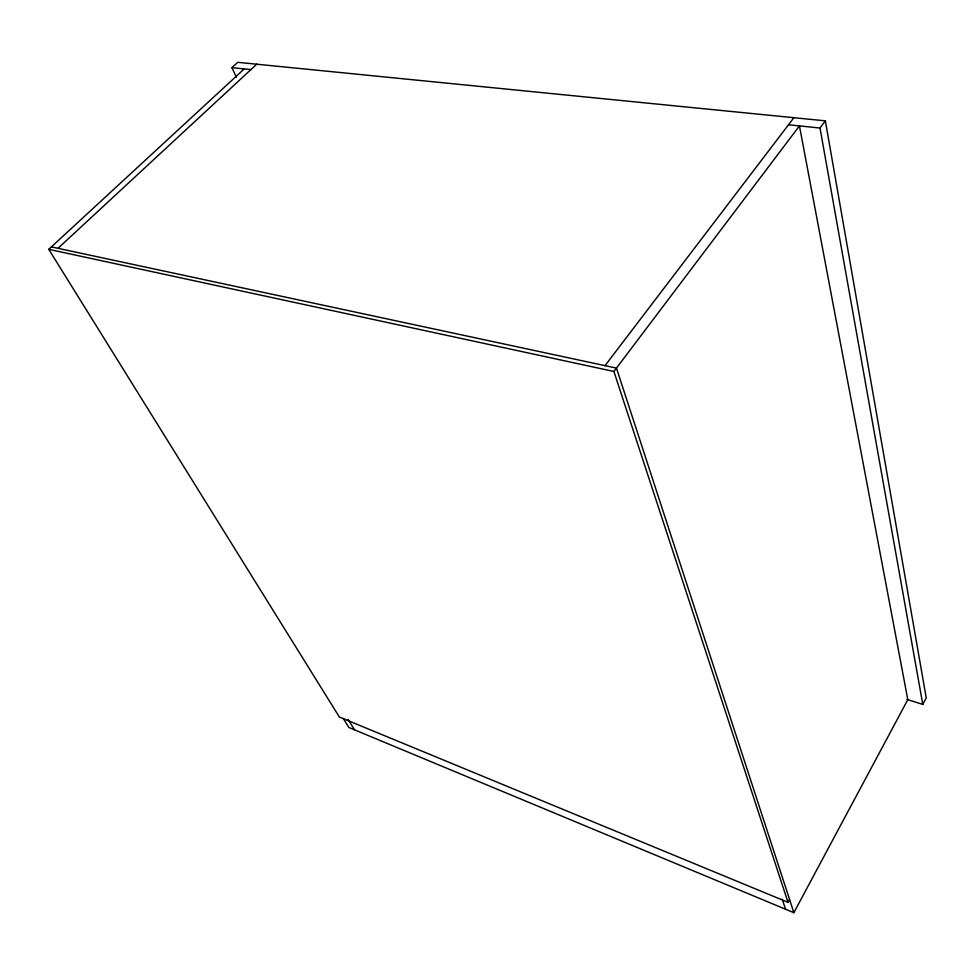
<?xml version="1.0" encoding="UTF-8"?>
<svg xmlns="http://www.w3.org/2000/svg" width="975" height="975" viewBox="0 0 975 975"><rect width="100%" height="100%" fill="white"/><g stroke="black" fill="none" stroke-linecap="round" stroke-linejoin="round"><path stroke-width="1.46" d="M906.994 699.404L922.789 704.413L926.238 697.856L825.35 120.839L237.717 62.315L231.892 67.653L236.425 77.281M343.285 718.453L348.892 727.496L793.869 912.685L907.81 699.66L799.439 125.909L613.909 371.475L787.995 902.314L339.361 717.015L48.75 249.32L244.201 68.92M787.995 902.314L789.555 899.425M922.789 704.413L820.012 128.018L825.35 120.839M605.024 365.637L793.894 117.707M58 248.32L256.73 64.204M231.892 67.653L250.904 69.603M788.507 124.788L820.012 128.018M51.37 246.907L616.468 368.099L793.869 912.685M48.75 249.32L613.909 371.475M348.173 719.501L354.547 729.848M782.194 899.108L785.557 909.236"/></g></svg>
